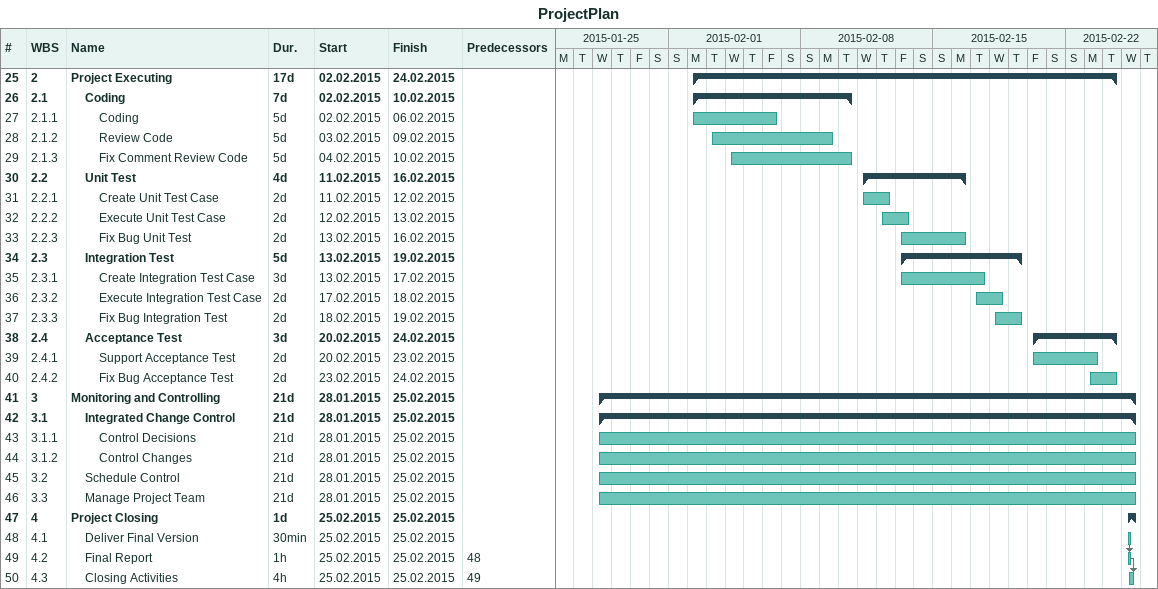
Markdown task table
ProjectPlan

| ID | WBS | Task | Duration | Start | Finish | Predecessors |
|---|---|---|---|---|---|---|
| 25 | 2 | **Project Executing** | 17d | 2015-02-02 | 2015-02-24 |  |
| 26 | 2.1 | **Coding** | 7d | 2015-02-02 | 2015-02-10 |  |
| 27 | 2.1.1 | Coding | 5d | 2015-02-02 | 2015-02-06 |  |
| 28 | 2.1.2 | Review Code | 5d | 2015-02-03 | 2015-02-09 |  |
| 29 | 2.1.3 | Fix Comment Review Code | 5d | 2015-02-04 | 2015-02-10 |  |
| 30 | 2.2 | **Unit Test** | 4d | 2015-02-11 | 2015-02-16 |  |
| 31 | 2.2.1 | Create Unit Test Case | 2d | 2015-02-11 | 2015-02-12 |  |
| 32 | 2.2.2 | Execute Unit Test Case | 2d | 2015-02-12 | 2015-02-13 |  |
| 33 | 2.2.3 | Fix Bug Unit Test | 2d | 2015-02-13 | 2015-02-16 |  |
| 34 | 2.3 | **Integration Test** | 5d | 2015-02-13 | 2015-02-19 |  |
| 35 | 2.3.1 | Create Integration Test Case | 3d | 2015-02-13 | 2015-02-17 |  |
| 36 | 2.3.2 | Execute Integration Test Case | 2d | 2015-02-17 | 2015-02-18 |  |
| 37 | 2.3.3 | Fix Bug Integration Test | 2d | 2015-02-18 | 2015-02-19 |  |
| 38 | 2.4 | **Acceptance Test** | 3d | 2015-02-20 | 2015-02-24 |  |
| 39 | 2.4.1 | Support Acceptance Test | 2d | 2015-02-20 | 2015-02-23 |  |
| 40 | 2.4.2 | Fix Bug Acceptance Test | 2d | 2015-02-23 | 2015-02-24 |  |
| 41 | 3 | **Monitoring and Controlling** | 21d | 2015-01-28 | 2015-02-25 |  |
| 42 | 3.1 | **Integrated Change Control** | 21d | 2015-01-28 | 2015-02-25 |  |
| 43 | 3.1.1 | Control Decisions | 21d | 2015-01-28 | 2015-02-25 |  |
| 44 | 3.1.2 | Control Changes | 21d | 2015-01-28 | 2015-02-25 |  |
| 45 | 3.2 | Schedule Control | 21d | 2015-01-28 | 2015-02-25 |  |
| 46 | 3.3 | Manage Project Team | 21d | 2015-01-28 | 2015-02-25 |  |
| 47 | 4 | **Project Closing** | 1d | 2015-02-25 | 2015-02-25 |  |
| 48 | 4.1 | Deliver Final Version | 30min | 2015-02-25 | 2015-02-25 |  |
| 49 | 4.2 | Final Report | 1h | 2015-02-25 | 2015-02-25 | 48 |
| 50 | 4.3 | Closing Activities | 4h | 2015-02-25 | 2015-02-25 | 49 |
